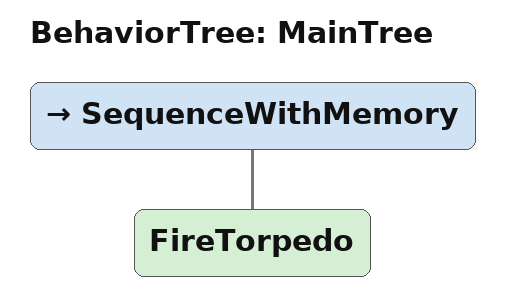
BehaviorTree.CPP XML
<root BTCPP_format="4" >
    <BehaviorTree ID="MainTree">
        <SequenceWithMemory>
            <FireTorpedo/>
        </SequenceWithMemory>
    </BehaviorTree>
 </root>
